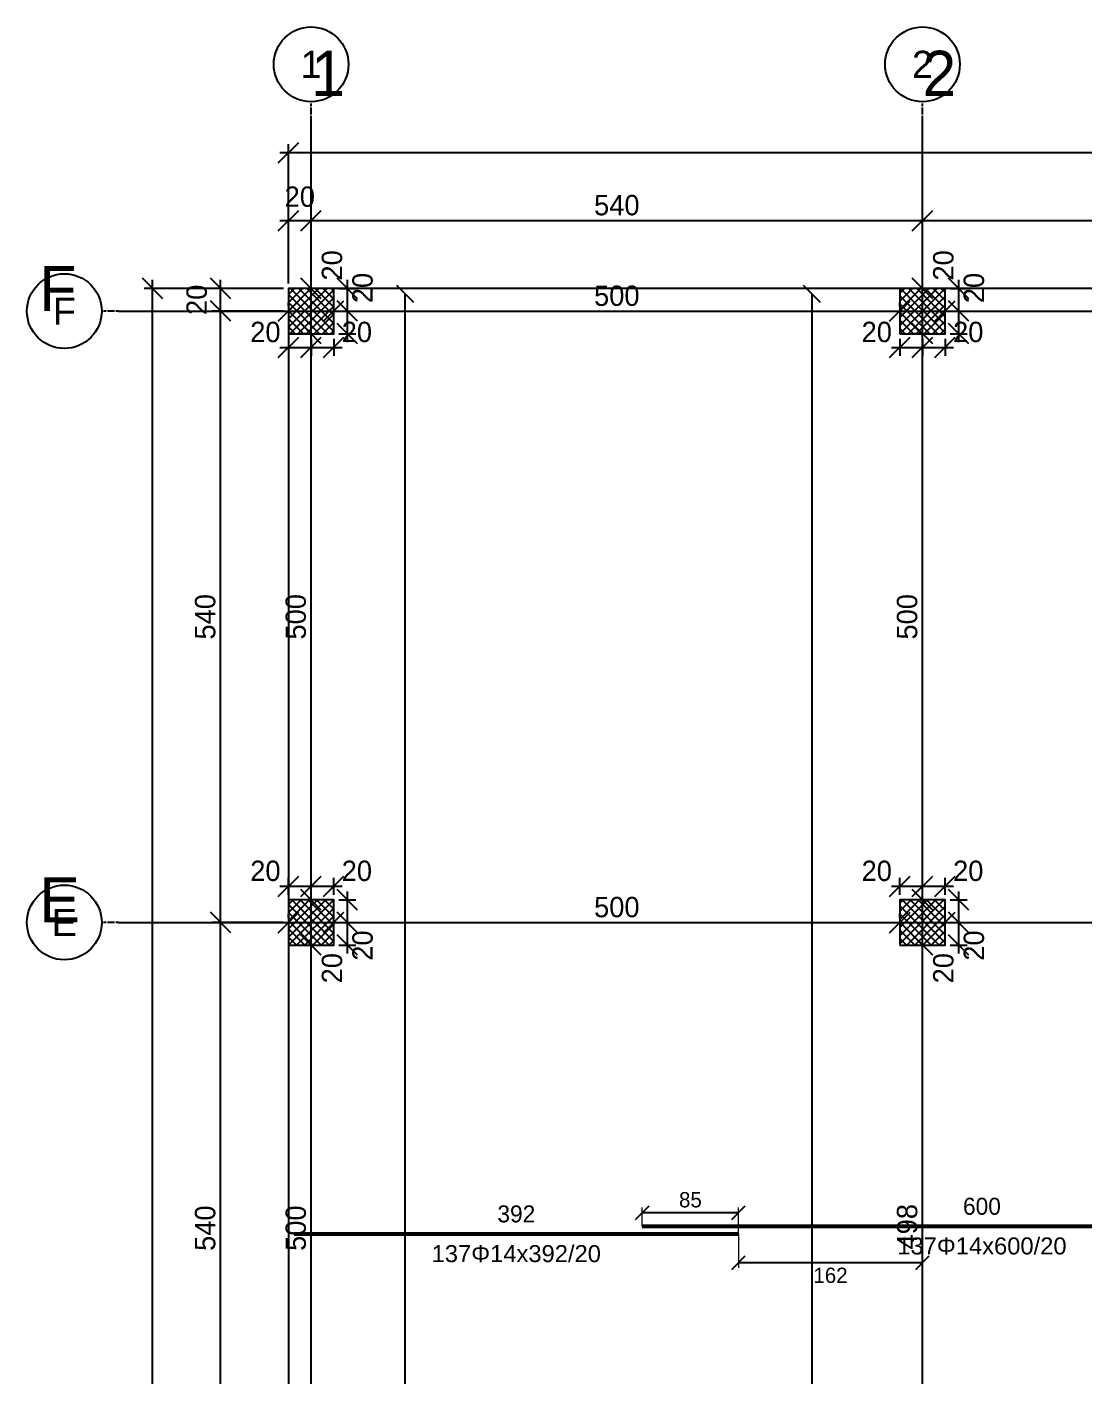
# Model space of a CAD drawing. Header units: centimetres. Extents: x -231 to 7431, y -4464 to 7215.
# Drawn here: x -231 to 702, y -2370 to -1179 of the extents above; entities that cross this region are included whole.
import ezdxf
from ezdxf.enums import TextEntityAlignment as Align

# ---------------------------------------------------------------- set-up
doc = ezdxf.new("R2010")
doc.units = ezdxf.units.CM
doc.linetypes.add('DASHDOT', pattern=[3.556, 2.54, -0.508, 0, -0.508])
for name, color, linetype in [('AXIS', 8, 'Continuous'), ('COLUMN', 3, 'Continuous'), ('FW_AXIS', 7, 'Continuous'), ('FW_COLUMN_HATCH', 8, 'Continuous'), ('FW_DIM', 7, 'Continuous'), ('REB_TOP_MESH_X', 5, 'Continuous'), ('REB_TOP_MESH_X_AXDIM', 5, 'Continuous'), ('REB_TOP_MESH_X_LAP', 5, 'Continuous'), ('REB_TOP_MESH_X_RANGE', 5, 'Continuous'), ('REB_TOP_MESH_X_TEXT', 5, 'Continuous'), ('SLAB', 7, 'Continuous')]:
    doc.layers.add(name, color=color, linetype=linetype)
doc.styles.add('REBAR_TXT', font='arial.ttf')
doc.dimstyles.new('FW_DIM', dxfattribs={"dimtxt": 18, "dimasz": 9, "dimexe": 7.5, "dimexo": 4.5, "dimgap": 4.5, "dimtad": 1, "dimdec": 0, "dimtxsty": 'Standard', "dimtsz": 9, "dimcen": 2.5, "dimdle": 7.5, "dimclrd": 256, "dimclre": 256, "dimclrt": 7, "dimazin": 3, "dimtfac": 1, "dimtmove": 2, "dimatfit": 3})
doc.dimstyles.new('REBAR LAP', dxfattribs={"dimtxt": 13.5, "dimasz": 2.5, "dimexe": 4.5, "dimexo": 0, "dimgap": 4.5, "dimtad": 1, "dimdec": 0, "dimtxsty": 'Standard', "dimtsz": 6, "dimcen": 2.5, "dimclrd": 6, "dimclre": 6, "dimclrt": 7, "dimazin": 3, "dimtfac": 1, "dimtmove": 2, "dimatfit": 3, "dimlwd": 25, "dimlwe": 18})
doc.dimstyles.new('REBAR M-200', dxfattribs={"dimtxt": 15, "dimasz": 15, "dimexe": 25, "dimexo": 12.5, "dimgap": 10, "dimtad": 1, "dimdec": 0, "dimtxsty": 'Standard', "dimblk": 'NONE', "dimcen": 50, "dimse1": 1, "dimse2": 1, "dimclrd": 6, "dimclre": 6, "dimclrt": 7, "dimazin": 3, "dimtfac": 1, "dimtmove": 2, "dimatfit": 3, "dimldrblk": 'NONE', "dimlwd": 53})
doc.dimstyles.new('REBAR RANGE', dxfattribs={"dimtxt": 15, "dimasz": 2.5, "dimexe": 0, "dimexo": 0, "dimgap": 10, "dimtad": 1, "dimdec": 0, "dimtxsty": 'Standard', "dimtsz": 7.5, "dimcen": 2.5, "dimse1": 1, "dimse2": 1, "dimclrd": 6, "dimclre": 6, "dimclrt": 7, "dimazin": 3, "dimtfac": 1, "dimtmove": 2, "dimatfit": 3, "dimlwd": 25})

# ---------------------------------------------------------------- blocks, each defined once
blk = doc.blocks.new('*D1081')
at = {"color": 6, "lineweight": 53}
blk.add_line((5, -2245), (397.5, -2245), dxfattribs=at)
at = {"layer": 'Defpoints'}
for p in [(5, -2245), (5, -2245), (397.5, -2245)]:
    blk.add_point(p, dxfattribs=at)
at = {"layer": 'REB_TOP_MESH_X', "color": 7, "insert": (201.25, -2227.5), "char_height": 15, "attachment_point": 5}
blk.add_mtext('392', dxfattribs=at)
blk = doc.blocks.new('_NONE')
blk = doc.blocks.new('*D1082')
at = {"color": 6, "lineweight": 53}
blk.add_line((312.5, -2238.25), (912.5, -2238.25), dxfattribs=at)
at = {"layer": 'Defpoints'}
for p in [(312.5, -2238.25), (312.5, -2238.25), (912.5, -2238.25)]:
    blk.add_point(p, dxfattribs=at)
at = {"layer": 'REB_TOP_MESH_X', "color": 7, "insert": (612.5, -2220.75), "char_height": 15, "attachment_point": 5}
blk.add_mtext('600', dxfattribs=at)
blk = doc.blocks.new('_OBLIQUE')
at = {"color": 0, "linetype": 'BYBLOCK'}
blk.add_line((-0.5, -0.5), (0.5, 0.5), dxfattribs=at)
blk = doc.blocks.new('*D1087')
at = {"color": 6, "lineweight": 18}
for p, q in [((312.5, -2238.25), (312.5, -2221.75)), ((397.5, -2245), (397.5, -2221.75))]:
    blk.add_line(p, q, dxfattribs=at)
at = {"color": 6, "lineweight": 25}
blk.add_line((312.5, -2226.25), (397.5, -2226.25), dxfattribs=at)
at = {"layer": 'Defpoints'}
for p in [(312.5, -2226.25), (312.5, -2238.25), (397.5, -2245)]:
    blk.add_point(p, dxfattribs=at)
at = {"layer": 'REB_TOP_MESH_X_LAP', "color": 6, "xscale": 12, "yscale": 12}
for p in [(312.5, -2226.25), (397.5, -2226.25)]:
    blk.add_blockref('_OBLIQUE', p, dxfattribs=at)
at = {"layer": 'REB_TOP_MESH_X_LAP', "color": 7, "insert": (355, -2215), "char_height": 13.5, "attachment_point": 5}
blk.add_mtext('85', dxfattribs=at)
blk = doc.blocks.new('*D1088')
at = {"color": 6, "lineweight": 18}
for p, q in [((397.5, -2245), (397.5, -2275)), ((560, -2245), (560, -2275))]:
    blk.add_line(p, q, dxfattribs=at)
at = {"color": 6, "lineweight": 25}
blk.add_line((560, -2270.5), (397.5, -2270.5), dxfattribs=at)
at = {"layer": 'Defpoints'}
for p in [(397.5, -2245), (560, -2245), (560, -2270.5)]:
    blk.add_point(p, dxfattribs=at)
at = {"layer": 'REB_TOP_MESH_X_AXDIM', "color": 6, "xscale": 12, "yscale": 12}
for p in [(397.5, -2270.5), (560, -2270.5)]:
    blk.add_blockref('_OBLIQUE', p, dxfattribs=at)
at = {"layer": 'REB_TOP_MESH_X_AXDIM', "color": 7, "insert": (478.75, -2281.75), "char_height": 13.5, "attachment_point": 5}
blk.add_mtext('162', dxfattribs=at)
blk = doc.blocks.new('*D1156')
at = {"color": 6, "lineweight": 25}
blk.add_line((103.125, -4150), (103.125, -1415), dxfattribs=at)
at = {"layer": 'Defpoints'}
for p in [(103.125, -1415), (103.125, -4150), (103.125, -4150)]:
    blk.add_point(p, dxfattribs=at)
at = {"layer": 'REB_TOP_MESH_X_RANGE', "color": 6, "xscale": 15, "yscale": 15, "rotation": 90}
for p in [(103.125, -1415), (103.125, -4150)]:
    blk.add_blockref('_OBLIQUE', p, dxfattribs=at)
at = {"layer": 'REB_TOP_MESH_X_RANGE', "color": 7, "insert": (85.625, -2782.5), "char_height": 15, "attachment_point": 5, "rotation": 90}
blk.add_mtext('2735', dxfattribs=at)
blk = doc.blocks.new('*D1157')
at = {"color": 6, "lineweight": 25}
blk.add_line((462.5, -4150), (462.5, -1415), dxfattribs=at)
at = {"layer": 'Defpoints'}
for p in [(462.5, -1415), (462.5, -4150), (462.5, -4150)]:
    blk.add_point(p, dxfattribs=at)
at = {"layer": 'REB_TOP_MESH_X_RANGE', "color": 6, "xscale": 15, "yscale": 15, "rotation": 90}
for p in [(462.5, -1415), (462.5, -4150)]:
    blk.add_blockref('_OBLIQUE', p, dxfattribs=at)
at = {"layer": 'REB_TOP_MESH_X_RANGE', "color": 7, "insert": (445, -2782.5), "char_height": 15, "attachment_point": 5, "rotation": 90}
blk.add_mtext('2735', dxfattribs=at)
blk = doc.blocks.new('*D1197')
for p, q in [((-7.5, -1938), (27.5, -1938)), ((0, -1945.5), (0, -1930.5)), ((20, -1945.5), (20, -1930.5))]:
    blk.add_line(p, q)
at = {"layer": 'Defpoints'}
for p in [(0, -1938), (0, -1950), (20, -1950)]:
    blk.add_point(p, dxfattribs=at)
at = {"layer": 'FW_DIM', "xscale": 18, "yscale": 18}
for p in [(0, -1938), (20, -1938)]:
    blk.add_blockref('_OBLIQUE', p, dxfattribs=at)
at = {"layer": 'FW_DIM', "color": 7, "insert": (-20.4, -1924.5), "char_height": 18, "attachment_point": 5}
blk.add_mtext('20', dxfattribs=at)
blk = doc.blocks.new('*D1198')
for p, q in [((12.5, -1938), (47.5, -1938)), ((20, -1945.5), (20, -1930.5)), ((40, -1945.5), (40, -1930.5))]:
    blk.add_line(p, q)
at = {"layer": 'Defpoints'}
for p in [(20, -1938), (20, -1950), (40, -1950)]:
    blk.add_point(p, dxfattribs=at)
at = {"layer": 'FW_DIM', "xscale": 18, "yscale": 18}
for p in [(20, -1938), (40, -1938)]:
    blk.add_blockref('_OBLIQUE', p, dxfattribs=at)
at = {"layer": 'FW_DIM', "color": 7, "insert": (60.4, -1924.5), "char_height": 18, "attachment_point": 5}
blk.add_mtext('20', dxfattribs=at)
blk = doc.blocks.new('*D1199')
for p, q in [((52, -1997.5), (52, -1962.5)), ((44.5, -1970), (59.5, -1970)), ((44.5, -1990), (59.5, -1990))]:
    blk.add_line(p, q)
at = {"layer": 'Defpoints'}
for p in [(40, -1970), (40, -1990), (52, -1990)]:
    blk.add_point(p, dxfattribs=at)
at = {"layer": 'FW_DIM', "xscale": 18, "yscale": 18, "rotation": 90}
for p in [(52, -1970), (52, -1990)]:
    blk.add_blockref('_OBLIQUE', p, dxfattribs=at)
at = {"layer": 'FW_DIM', "color": 7, "insert": (38.5, -2010.4), "char_height": 18, "attachment_point": 5, "rotation": 90}
blk.add_mtext('20', dxfattribs=at)
blk = doc.blocks.new('*D1200')
for p, q in [((44.5, -1950), (59.5, -1950)), ((52, -1977.5), (52, -1942.5)), ((44.5, -1970), (59.5, -1970))]:
    blk.add_line(p, q)
at = {"layer": 'Defpoints'}
for p in [(40, -1950), (40, -1970), (52, -1970)]:
    blk.add_point(p, dxfattribs=at)
at = {"layer": 'FW_DIM', "xscale": 18, "yscale": 18, "rotation": 90}
for p in [(52, -1950), (52, -1970)]:
    blk.add_blockref('_OBLIQUE', p, dxfattribs=at)
at = {"layer": 'FW_DIM', "color": 7, "insert": (65.5, -1990.4), "char_height": 18, "attachment_point": 5, "rotation": 90}
blk.add_mtext('20', dxfattribs=at)
blk = doc.blocks.new('*D1201')
for p, q in [((-7.5, -1462), (27.5, -1462)), ((0, -1454.5), (0, -1469.5)), ((20, -1454.5), (20, -1469.5))]:
    blk.add_line(p, q)
at = {"layer": 'Defpoints'}
for p in [(0, -1450), (20, -1450), (0, -1462)]:
    blk.add_point(p, dxfattribs=at)
at = {"layer": 'FW_DIM', "xscale": 18, "yscale": 18}
for p in [(0, -1462), (20, -1462)]:
    blk.add_blockref('_OBLIQUE', p, dxfattribs=at)
at = {"layer": 'FW_DIM', "color": 7, "insert": (-20.4, -1448.5), "char_height": 18, "attachment_point": 5}
blk.add_mtext('20', dxfattribs=at)
blk = doc.blocks.new('*D1202')
for p, q in [((12.5, -1462), (47.5, -1462)), ((20, -1454.5), (20, -1469.5)), ((40, -1454.5), (40, -1469.5))]:
    blk.add_line(p, q)
at = {"layer": 'Defpoints'}
for p in [(20, -1450), (40, -1450), (20, -1462)]:
    blk.add_point(p, dxfattribs=at)
at = {"layer": 'FW_DIM', "xscale": 18, "yscale": 18}
for p in [(20, -1462), (40, -1462)]:
    blk.add_blockref('_OBLIQUE', p, dxfattribs=at)
at = {"layer": 'FW_DIM', "color": 7, "insert": (60.4, -1448.5), "char_height": 18, "attachment_point": 5}
blk.add_mtext('20', dxfattribs=at)
blk = doc.blocks.new('*D1203')
for p, q in [((52, -1457.5), (52, -1422.5)), ((44.5, -1430), (59.5, -1430)), ((44.5, -1450), (59.5, -1450))]:
    blk.add_line(p, q)
at = {"layer": 'Defpoints'}
for p in [(40, -1430), (40, -1450), (52, -1450)]:
    blk.add_point(p, dxfattribs=at)
at = {"layer": 'FW_DIM', "xscale": 18, "yscale": 18, "rotation": 90}
for p in [(52, -1430), (52, -1450)]:
    blk.add_blockref('_OBLIQUE', p, dxfattribs=at)
at = {"layer": 'FW_DIM', "color": 7, "insert": (65.5, -1409.6), "char_height": 18, "attachment_point": 5, "rotation": 90}
blk.add_mtext('20', dxfattribs=at)
blk = doc.blocks.new('*D1204')
for p, q in [((52, -1437.5), (52, -1402.5)), ((44.5, -1410), (59.5, -1410)), ((44.5, -1430), (59.5, -1430))]:
    blk.add_line(p, q)
at = {"layer": 'Defpoints'}
for p in [(40, -1410), (40, -1430), (52, -1430)]:
    blk.add_point(p, dxfattribs=at)
at = {"layer": 'FW_DIM', "xscale": 18, "yscale": 18, "rotation": 90}
for p in [(52, -1410), (52, -1430)]:
    blk.add_blockref('_OBLIQUE', p, dxfattribs=at)
at = {"layer": 'FW_DIM', "color": 7, "insert": (38.5, -1389.6), "char_height": 18, "attachment_point": 5, "rotation": 90}
blk.add_mtext('20', dxfattribs=at)
blk = doc.blocks.new('*D1221')
for p, q in [((532.5, -1938), (567.5, -1938)), ((540, -1945.5), (540, -1930.5)), ((560, -1945.5), (560, -1930.5))]:
    blk.add_line(p, q)
at = {"layer": 'Defpoints'}
for p in [(540, -1938), (540, -1950), (560, -1950)]:
    blk.add_point(p, dxfattribs=at)
at = {"layer": 'FW_DIM', "xscale": 18, "yscale": 18}
for p in [(540, -1938), (560, -1938)]:
    blk.add_blockref('_OBLIQUE', p, dxfattribs=at)
at = {"layer": 'FW_DIM', "color": 7, "insert": (519.6, -1924.5), "char_height": 18, "attachment_point": 5}
blk.add_mtext('20', dxfattribs=at)
blk = doc.blocks.new('*D1222')
for p, q in [((552.5, -1938), (587.5, -1938)), ((560, -1945.5), (560, -1930.5)), ((580, -1945.5), (580, -1930.5))]:
    blk.add_line(p, q)
at = {"layer": 'Defpoints'}
for p in [(560, -1938), (560, -1950), (580, -1950)]:
    blk.add_point(p, dxfattribs=at)
at = {"layer": 'FW_DIM', "xscale": 18, "yscale": 18}
for p in [(560, -1938), (580, -1938)]:
    blk.add_blockref('_OBLIQUE', p, dxfattribs=at)
at = {"layer": 'FW_DIM', "color": 7, "insert": (600.4, -1924.5), "char_height": 18, "attachment_point": 5}
blk.add_mtext('20', dxfattribs=at)
blk = doc.blocks.new('*D1223')
for p, q in [((592, -1997.5), (592, -1962.5)), ((584.5, -1970), (599.5, -1970)), ((584.5, -1990), (599.5, -1990))]:
    blk.add_line(p, q)
at = {"layer": 'Defpoints'}
for p in [(580, -1970), (580, -1990), (592, -1990)]:
    blk.add_point(p, dxfattribs=at)
at = {"layer": 'FW_DIM', "xscale": 18, "yscale": 18, "rotation": 90}
for p in [(592, -1970), (592, -1990)]:
    blk.add_blockref('_OBLIQUE', p, dxfattribs=at)
at = {"layer": 'FW_DIM', "color": 7, "insert": (578.5, -2010.4), "char_height": 18, "attachment_point": 5, "rotation": 90}
blk.add_mtext('20', dxfattribs=at)
blk = doc.blocks.new('*D1224')
for p, q in [((584.5, -1950), (599.5, -1950)), ((592, -1977.5), (592, -1942.5)), ((584.5, -1970), (599.5, -1970))]:
    blk.add_line(p, q)
at = {"layer": 'Defpoints'}
for p in [(580, -1950), (580, -1970), (592, -1970)]:
    blk.add_point(p, dxfattribs=at)
at = {"layer": 'FW_DIM', "xscale": 18, "yscale": 18, "rotation": 90}
for p in [(592, -1950), (592, -1970)]:
    blk.add_blockref('_OBLIQUE', p, dxfattribs=at)
at = {"layer": 'FW_DIM', "color": 7, "insert": (605.5, -1990.4), "char_height": 18, "attachment_point": 5, "rotation": 90}
blk.add_mtext('20', dxfattribs=at)
blk = doc.blocks.new('*D1225')
for p, q in [((532.5, -1462), (567.5, -1462)), ((540, -1454.5), (540, -1469.5)), ((560, -1454.5), (560, -1469.5))]:
    blk.add_line(p, q)
at = {"layer": 'Defpoints'}
for p in [(540, -1450), (560, -1450), (540, -1462)]:
    blk.add_point(p, dxfattribs=at)
at = {"layer": 'FW_DIM', "xscale": 18, "yscale": 18}
for p in [(540, -1462), (560, -1462)]:
    blk.add_blockref('_OBLIQUE', p, dxfattribs=at)
at = {"layer": 'FW_DIM', "color": 7, "insert": (519.6, -1448.5), "char_height": 18, "attachment_point": 5}
blk.add_mtext('20', dxfattribs=at)
blk = doc.blocks.new('*D1226')
for p, q in [((552.5, -1462), (587.5, -1462)), ((560, -1454.5), (560, -1469.5)), ((580, -1454.5), (580, -1469.5))]:
    blk.add_line(p, q)
at = {"layer": 'Defpoints'}
for p in [(560, -1450), (580, -1450), (560, -1462)]:
    blk.add_point(p, dxfattribs=at)
at = {"layer": 'FW_DIM', "xscale": 18, "yscale": 18}
for p in [(560, -1462), (580, -1462)]:
    blk.add_blockref('_OBLIQUE', p, dxfattribs=at)
at = {"layer": 'FW_DIM', "color": 7, "insert": (600.4, -1448.5), "char_height": 18, "attachment_point": 5}
blk.add_mtext('20', dxfattribs=at)
blk = doc.blocks.new('*D1227')
for p, q in [((592, -1457.5), (592, -1422.5)), ((584.5, -1430), (599.5, -1430)), ((584.5, -1450), (599.5, -1450))]:
    blk.add_line(p, q)
at = {"layer": 'Defpoints'}
for p in [(580, -1430), (580, -1450), (592, -1450)]:
    blk.add_point(p, dxfattribs=at)
at = {"layer": 'FW_DIM', "xscale": 18, "yscale": 18, "rotation": 90}
for p in [(592, -1430), (592, -1450)]:
    blk.add_blockref('_OBLIQUE', p, dxfattribs=at)
at = {"layer": 'FW_DIM', "color": 7, "insert": (605.5, -1409.6), "char_height": 18, "attachment_point": 5, "rotation": 90}
blk.add_mtext('20', dxfattribs=at)
blk = doc.blocks.new('*D1228')
for p, q in [((592, -1437.5), (592, -1402.5)), ((584.5, -1410), (599.5, -1410)), ((584.5, -1430), (599.5, -1430))]:
    blk.add_line(p, q)
at = {"layer": 'Defpoints'}
for p in [(580, -1410), (580, -1430), (592, -1430)]:
    blk.add_point(p, dxfattribs=at)
at = {"layer": 'FW_DIM', "xscale": 18, "yscale": 18, "rotation": 90}
for p in [(592, -1410), (592, -1430)]:
    blk.add_blockref('_OBLIQUE', p, dxfattribs=at)
at = {"layer": 'FW_DIM', "color": 7, "insert": (578.5, -1389.6), "char_height": 18, "attachment_point": 5, "rotation": 90}
blk.add_mtext('20', dxfattribs=at)
blk = doc.blocks.new('*D1349')
for p, q in [((0, -1965.5), (0, -1962.5)), ((40, -1965.5), (40, -1962.5)), ((-7.5, -1970), (47.5, -1970))]:
    blk.add_line(p, q)
at = {"layer": 'Defpoints'}
for p in [(0, -1970), (0, -1970), (40, -1970)]:
    blk.add_point(p, dxfattribs=at)
at = {"layer": 'FW_DIM', "xscale": 18, "yscale": 18}
for p in [(0, -1970), (40, -1970)]:
    blk.add_blockref('_OBLIQUE', p, dxfattribs=at)
blk = doc.blocks.new('*D1350')
for p, q in [((40, -1965.5), (40, -1962.5)), ((540, -1965.5), (540, -1962.5)), ((32.5, -1970), (547.5, -1970))]:
    blk.add_line(p, q)
at = {"layer": 'Defpoints'}
for p in [(40, -1970), (40, -1970), (540, -1970)]:
    blk.add_point(p, dxfattribs=at)
at = {"layer": 'FW_DIM', "xscale": 18, "yscale": 18}
for p in [(40, -1970), (540, -1970)]:
    blk.add_blockref('_OBLIQUE', p, dxfattribs=at)
at = {"layer": 'FW_DIM', "color": 7, "insert": (290, -1956.5), "char_height": 18, "attachment_point": 5}
blk.add_mtext('500', dxfattribs=at)
blk = doc.blocks.new('*D1351')
for p, q in [((540, -1965.5), (540, -1962.5)), ((580, -1965.5), (580, -1962.5)), ((532.5, -1970), (587.5, -1970))]:
    blk.add_line(p, q)
at = {"layer": 'Defpoints'}
for p in [(540, -1970), (540, -1970), (580, -1970)]:
    blk.add_point(p, dxfattribs=at)
at = {"layer": 'FW_DIM', "xscale": 18, "yscale": 18}
for p in [(540, -1970), (580, -1970)]:
    blk.add_blockref('_OBLIQUE', p, dxfattribs=at)
blk = doc.blocks.new('*D1352')
for p, q in [((580, -1965.5), (580, -1962.5)), ((1080, -1965.5), (1080, -1962.5)), ((572.5, -1970), (1087.5, -1970))]:
    blk.add_line(p, q)
at = {"layer": 'Defpoints'}
for p in [(580, -1970), (580, -1970), (1080, -1970)]:
    blk.add_point(p, dxfattribs=at)
at = {"layer": 'FW_DIM', "xscale": 18, "yscale": 18}
for p in [(580, -1970), (1080, -1970)]:
    blk.add_blockref('_OBLIQUE', p, dxfattribs=at)
at = {"layer": 'FW_DIM', "color": 7, "insert": (830, -1956.5), "char_height": 18, "attachment_point": 5}
blk.add_mtext('500', dxfattribs=at)
blk = doc.blocks.new('*D1360')
for p, q in [((0, -1425.5), (0, -1422.5)), ((40, -1425.5), (40, -1422.5)), ((-7.5, -1430), (47.5, -1430))]:
    blk.add_line(p, q)
at = {"layer": 'Defpoints'}
for p in [(0, -1430), (0, -1430), (40, -1430)]:
    blk.add_point(p, dxfattribs=at)
at = {"layer": 'FW_DIM', "xscale": 18, "yscale": 18}
for p in [(0, -1430), (40, -1430)]:
    blk.add_blockref('_OBLIQUE', p, dxfattribs=at)
blk = doc.blocks.new('*D1361')
for p, q in [((40, -1425.5), (40, -1422.5)), ((540, -1425.5), (540, -1422.5)), ((32.5, -1430), (547.5, -1430))]:
    blk.add_line(p, q)
at = {"layer": 'Defpoints'}
for p in [(40, -1430), (40, -1430), (540, -1430)]:
    blk.add_point(p, dxfattribs=at)
at = {"layer": 'FW_DIM', "xscale": 18, "yscale": 18}
for p in [(40, -1430), (540, -1430)]:
    blk.add_blockref('_OBLIQUE', p, dxfattribs=at)
at = {"layer": 'FW_DIM', "color": 7, "insert": (290, -1416.5), "char_height": 18, "attachment_point": 5}
blk.add_mtext('500', dxfattribs=at)
blk = doc.blocks.new('*D1362')
for p, q in [((540, -1425.5), (540, -1422.5)), ((580, -1425.5), (580, -1422.5)), ((532.5, -1430), (587.5, -1430))]:
    blk.add_line(p, q)
at = {"layer": 'Defpoints'}
for p in [(540, -1430), (540, -1430), (580, -1430)]:
    blk.add_point(p, dxfattribs=at)
at = {"layer": 'FW_DIM', "xscale": 18, "yscale": 18}
for p in [(540, -1430), (580, -1430)]:
    blk.add_blockref('_OBLIQUE', p, dxfattribs=at)
blk = doc.blocks.new('*D1363')
for p, q in [((580, -1425.5), (580, -1422.5)), ((1080, -1425.5), (1080, -1422.5)), ((572.5, -1430), (1087.5, -1430))]:
    blk.add_line(p, q)
at = {"layer": 'Defpoints'}
for p in [(580, -1430), (580, -1430), (1080, -1430)]:
    blk.add_point(p, dxfattribs=at)
at = {"layer": 'FW_DIM', "xscale": 18, "yscale": 18}
for p in [(580, -1430), (1080, -1430)]:
    blk.add_blockref('_OBLIQUE', p, dxfattribs=at)
at = {"layer": 'FW_DIM', "color": 7, "insert": (830, -1416.5), "char_height": 18, "attachment_point": 5}
blk.add_mtext('500', dxfattribs=at)
blk = doc.blocks.new('*D1376')
for p, q in [((20, -2497.5), (20, -1982.5)), ((15.5, -1990), (12.5, -1990)), ((15.5, -2490), (12.5, -2490))]:
    blk.add_line(p, q)
at = {"layer": 'Defpoints'}
for p in [(20, -1990), (20, -2490), (20, -2490)]:
    blk.add_point(p, dxfattribs=at)
at = {"layer": 'FW_DIM', "xscale": 18, "yscale": 18, "rotation": 90}
for p in [(20, -1990), (20, -2490)]:
    blk.add_blockref('_OBLIQUE', p, dxfattribs=at)
at = {"layer": 'FW_DIM', "color": 7, "insert": (6.5, -2240), "char_height": 18, "attachment_point": 5, "rotation": 90}
blk.add_mtext('500', dxfattribs=at)
blk = doc.blocks.new('*D1377')
for p, q in [((15.5, -1950), (12.5, -1950)), ((20, -1997.5), (20, -1942.5)), ((15.5, -1990), (12.5, -1990))]:
    blk.add_line(p, q)
at = {"layer": 'Defpoints'}
for p in [(20, -1950), (20, -1990), (20, -1990)]:
    blk.add_point(p, dxfattribs=at)
at = {"layer": 'FW_DIM', "xscale": 18, "yscale": 18, "rotation": 90}
for p in [(20, -1950), (20, -1990)]:
    blk.add_blockref('_OBLIQUE', p, dxfattribs=at)
blk = doc.blocks.new('*D1378')
for p, q in [((15.5, -1450), (12.5, -1450)), ((20, -1957.5), (20, -1442.5)), ((15.5, -1950), (12.5, -1950))]:
    blk.add_line(p, q)
at = {"layer": 'Defpoints'}
for p in [(20, -1450), (20, -1950), (20, -1950)]:
    blk.add_point(p, dxfattribs=at)
at = {"layer": 'FW_DIM', "xscale": 18, "yscale": 18, "rotation": 90}
for p in [(20, -1450), (20, -1950)]:
    blk.add_blockref('_OBLIQUE', p, dxfattribs=at)
at = {"layer": 'FW_DIM', "color": 7, "insert": (6.5, -1700), "char_height": 18, "attachment_point": 5, "rotation": 90}
blk.add_mtext('500', dxfattribs=at)
blk = doc.blocks.new('*D1379')
for p, q in [((20, -1457.5), (20, -1402.5)), ((15.5, -1410), (12.5, -1410)), ((15.5, -1450), (12.5, -1450))]:
    blk.add_line(p, q)
at = {"layer": 'Defpoints'}
for p in [(20, -1410), (20, -1450), (20, -1450)]:
    blk.add_point(p, dxfattribs=at)
at = {"layer": 'FW_DIM', "xscale": 18, "yscale": 18, "rotation": 90}
for p in [(20, -1410), (20, -1450)]:
    blk.add_blockref('_OBLIQUE', p, dxfattribs=at)
blk = doc.blocks.new('*D1387')
for p, q in [((560, -2495), (560, -1982.5)), ((555.5, -1990), (552.5, -1990)), ((555.5, -2487.5), (552.5, -2487.5))]:
    blk.add_line(p, q)
at = {"layer": 'Defpoints'}
for p in [(560, -1990), (560, -2487.5), (560, -2487.5)]:
    blk.add_point(p, dxfattribs=at)
at = {"layer": 'FW_DIM', "xscale": 18, "yscale": 18, "rotation": 90}
for p in [(560, -1990), (560, -2487.5)]:
    blk.add_blockref('_OBLIQUE', p, dxfattribs=at)
at = {"layer": 'FW_DIM', "color": 7, "insert": (546.5, -2238.75), "char_height": 18, "attachment_point": 5, "rotation": 90}
blk.add_mtext('498', dxfattribs=at)
blk = doc.blocks.new('*D1388')
for p, q in [((555.5, -1950), (552.5, -1950)), ((560, -1997.5), (560, -1942.5)), ((555.5, -1990), (552.5, -1990))]:
    blk.add_line(p, q)
at = {"layer": 'Defpoints'}
for p in [(560, -1950), (560, -1990), (560, -1990)]:
    blk.add_point(p, dxfattribs=at)
at = {"layer": 'FW_DIM', "xscale": 18, "yscale": 18, "rotation": 90}
for p in [(560, -1950), (560, -1990)]:
    blk.add_blockref('_OBLIQUE', p, dxfattribs=at)
blk = doc.blocks.new('*D1389')
for p, q in [((555.5, -1450), (552.5, -1450)), ((560, -1957.5), (560, -1442.5)), ((555.5, -1950), (552.5, -1950))]:
    blk.add_line(p, q)
at = {"layer": 'Defpoints'}
for p in [(560, -1450), (560, -1950), (560, -1950)]:
    blk.add_point(p, dxfattribs=at)
at = {"layer": 'FW_DIM', "xscale": 18, "yscale": 18, "rotation": 90}
for p in [(560, -1450), (560, -1950)]:
    blk.add_blockref('_OBLIQUE', p, dxfattribs=at)
at = {"layer": 'FW_DIM', "color": 7, "insert": (546.5, -1700), "char_height": 18, "attachment_point": 5, "rotation": 90}
blk.add_mtext('500', dxfattribs=at)
blk = doc.blocks.new('*D1390')
for p, q in [((560, -1457.5), (560, -1402.5)), ((555.5, -1410), (552.5, -1410)), ((555.5, -1450), (552.5, -1450))]:
    blk.add_line(p, q)
at = {"layer": 'Defpoints'}
for p in [(560, -1410), (560, -1450), (560, -1450)]:
    blk.add_point(p, dxfattribs=at)
at = {"layer": 'FW_DIM', "xscale": 18, "yscale": 18, "rotation": 90}
for p in [(560, -1410), (560, -1450)]:
    blk.add_blockref('_OBLIQUE', p, dxfattribs=at)
blk = doc.blocks.new('*D1433')
for p, q in [((0, -1405.5), (0, -1342.5)), ((20, -1405.5), (20, -1342.5)), ((-7.5, -1350), (27.5, -1350))]:
    blk.add_line(p, q)
at = {"layer": 'Defpoints'}
for p in [(0, -1350), (0, -1410), (20, -1410)]:
    blk.add_point(p, dxfattribs=at)
at = {"layer": 'FW_DIM', "xscale": 18, "yscale": 18}
for p in [(0, -1350), (20, -1350)]:
    blk.add_blockref('_OBLIQUE', p, dxfattribs=at)
at = {"layer": 'FW_DIM', "color": 7, "insert": (10, -1329), "char_height": 18, "attachment_point": 5}
blk.add_mtext('20', dxfattribs=at)
blk = doc.blocks.new('*D1434')
for p, q in [((20, -1405.5), (20, -1342.5)), ((560, -1405.5), (560, -1342.5)), ((12.5, -1350), (567.5, -1350))]:
    blk.add_line(p, q)
at = {"layer": 'Defpoints'}
for p in [(20, -1350), (20, -1410), (560, -1410)]:
    blk.add_point(p, dxfattribs=at)
at = {"layer": 'FW_DIM', "xscale": 18, "yscale": 18}
for p in [(20, -1350), (560, -1350)]:
    blk.add_blockref('_OBLIQUE', p, dxfattribs=at)
at = {"layer": 'FW_DIM', "color": 7, "insert": (290, -1336.5), "char_height": 18, "attachment_point": 5}
blk.add_mtext('540', dxfattribs=at)
blk = doc.blocks.new('*D1435')
for p, q in [((560, -1405.5), (560, -1342.5)), ((1100, -1405.5), (1100, -1342.5)), ((552.5, -1350), (1107.5, -1350))]:
    blk.add_line(p, q)
at = {"layer": 'Defpoints'}
for p in [(560, -1350), (560, -1410), (1100, -1410)]:
    blk.add_point(p, dxfattribs=at)
at = {"layer": 'FW_DIM', "xscale": 18, "yscale": 18}
for p in [(560, -1350), (1100, -1350)]:
    blk.add_blockref('_OBLIQUE', p, dxfattribs=at)
at = {"layer": 'FW_DIM', "color": 7, "insert": (830, -1336.5), "char_height": 18, "attachment_point": 5}
blk.add_mtext('540', dxfattribs=at)
blk = doc.blocks.new('*D1447')
for p, q in [((0, -1405.5), (0, -1282.5)), ((2740, -1405.5), (2740, -1282.5)), ((-7.5, -1290), (2747.5, -1290))]:
    blk.add_line(p, q)
at = {"layer": 'Defpoints'}
for p in [(0, -1290), (0, -1410), (2740, -1410)]:
    blk.add_point(p, dxfattribs=at)
at = {"layer": 'FW_DIM', "xscale": 18, "yscale": 18}
for p in [(0, -1290), (2740, -1290)]:
    blk.add_blockref('_OBLIQUE', p, dxfattribs=at)
at = {"layer": 'FW_DIM', "color": 7, "insert": (1370, -1276.5), "char_height": 18, "attachment_point": 5}
blk.add_mtext('2740', dxfattribs=at)
blk = doc.blocks.new('*D1452')
for p, q in [((-60, -2517.5), (-60, -1962.5)), ((-4.5, -1970), (-67.5, -1970)), ((-4.5, -2510), (-67.5, -2510))]:
    blk.add_line(p, q)
at = {"layer": 'Defpoints'}
for p in [(0, -1970), (-60, -2510), (0, -2510)]:
    blk.add_point(p, dxfattribs=at)
at = {"layer": 'FW_DIM', "xscale": 18, "yscale": 18, "rotation": 90}
for p in [(-60, -1970), (-60, -2510)]:
    blk.add_blockref('_OBLIQUE', p, dxfattribs=at)
at = {"layer": 'FW_DIM', "color": 7, "insert": (-73.5, -2240), "char_height": 18, "attachment_point": 5, "rotation": 90}
blk.add_mtext('540', dxfattribs=at)
blk = doc.blocks.new('*D1453')
for p, q in [((-60, -1977.5), (-60, -1422.5)), ((-4.5, -1430), (-67.5, -1430)), ((-4.5, -1970), (-67.5, -1970))]:
    blk.add_line(p, q)
at = {"layer": 'Defpoints'}
for p in [(0, -1430), (-60, -1970), (0, -1970)]:
    blk.add_point(p, dxfattribs=at)
at = {"layer": 'FW_DIM', "xscale": 18, "yscale": 18, "rotation": 90}
for p in [(-60, -1430), (-60, -1970)]:
    blk.add_blockref('_OBLIQUE', p, dxfattribs=at)
at = {"layer": 'FW_DIM', "color": 7, "insert": (-73.5, -1700), "char_height": 18, "attachment_point": 5, "rotation": 90}
blk.add_mtext('540', dxfattribs=at)
blk = doc.blocks.new('*D1454')
for p, q in [((-60, -1437.5), (-60, -1402.5)), ((-4.5, -1410), (-67.5, -1410)), ((-4.5, -1430), (-67.5, -1430))]:
    blk.add_line(p, q)
at = {"layer": 'Defpoints'}
for p in [(0, -1410), (-60, -1430), (0, -1430)]:
    blk.add_point(p, dxfattribs=at)
at = {"layer": 'FW_DIM', "xscale": 18, "yscale": 18, "rotation": 90}
for p in [(-60, -1410), (-60, -1430)]:
    blk.add_blockref('_OBLIQUE', p, dxfattribs=at)
at = {"layer": 'FW_DIM', "color": 7, "insert": (-81, -1420), "char_height": 18, "attachment_point": 5, "rotation": 90}
blk.add_mtext('20', dxfattribs=at)
blk = doc.blocks.new('*D1462')
for p, q in [((-120, -4157.5), (-120, -1402.5)), ((-4.5, -1410), (-127.5, -1410)), ((-4.5, -4150), (-127.5, -4150))]:
    blk.add_line(p, q)
at = {"layer": 'Defpoints'}
for p in [(0, -1410), (-120, -4150), (0, -4150)]:
    blk.add_point(p, dxfattribs=at)
at = {"layer": 'FW_DIM', "xscale": 18, "yscale": 18, "rotation": 90}
for p in [(-120, -1410), (-120, -4150)]:
    blk.add_blockref('_OBLIQUE', p, dxfattribs=at)
at = {"layer": 'FW_DIM', "color": 7, "insert": (-133.5, -2780), "char_height": 18, "attachment_point": 5, "rotation": 90}
blk.add_mtext('2740', dxfattribs=at)

msp = doc.modelspace()

# ---------------------------------------------------------------- hatches: boundary and pattern name
at = {"layer": 'FW_COLUMN_HATCH'}
h = msp.add_hatch(dxfattribs=at)
h.set_pattern_fill('ANSI37', scale=1.6)
h.paths.add_polyline_path([(0, -1450), (0, -1410), (40, -1410), (40, -1450), (0, -1450)])
h = msp.add_hatch(dxfattribs=at)
h.set_pattern_fill('ANSI37', scale=1.6)
h.paths.add_polyline_path([(540, -1450), (540, -1410), (580, -1410), (580, -1450), (540, -1450)])
h = msp.add_hatch(dxfattribs=at)
h.set_pattern_fill('ANSI37', scale=1.6)
h.paths.add_polyline_path([(0, -1990), (0, -1950), (40, -1950), (40, -1990), (0, -1990)])
h = msp.add_hatch(dxfattribs=at)
h.set_pattern_fill('ANSI37', scale=1.6)
h.paths.add_polyline_path([(540, -1990), (540, -1950), (580, -1950), (580, -1990), (540, -1990)])

# ---------------------------------------------------------------- linework, layer by layer
at = {"layer": 'AXIS'}
for p, q in [((20, -4300), (20, -1260)), ((560, -4300), (560, -1260)), ((-150, -1430), (2890, -1430)), ((-150, -1970), (2890, -1970))]:
    msp.add_line(p, q, dxfattribs=at)
at = {"layer": 'COLUMN'}
for points in [[(0, -1450), (40, -1450), (40, -1410), (0, -1410)], [(540, -1450), (580, -1450), (580, -1410), (540, -1410)], [(0, -1990), (40, -1990), (40, -1950), (0, -1950)], [(540, -1990), (580, -1990), (580, -1950), (540, -1950)]]:
    msp.add_lwpolyline(points, close=True, dxfattribs=at)
at = {"layer": 'FW_AXIS', "linetype": 'DASHDOT'}
for p, q in [((20, -1260), (20, -1245)), ((560, -1260), (560, -1245)), ((-150, -1430), (-165, -1430)), ((-150, -1970), (-165, -1970))]:
    msp.add_line(p, q, dxfattribs=at)
at = {"layer": 'FW_AXIS'}
for centre in [(20, -1212), (560, -1212), (-198, -1430), (-198, -1970)]:
    msp.add_circle(centre, 33, dxfattribs=at)
at = {"layer": 'SLAB'}
msp.add_lwpolyline([(0, -4150), (2740, -4150), (2740, -1410), (0, -1410)], close=True, dxfattribs=at)

# ---------------------------------------------------------------- texts
at = {"layer": 'AXIS'}
for s, p in [('1', (20, -1240)), ('2', (560, -1240)), ('F', (-220, -1430)), ('E', (-220, -1970))]:
    msp.add_text(s, height=40, dxfattribs=at).set_placement(p)
at = {"layer": 'FW_AXIS', "color": 7, "style": 'REBAR_TXT'}
for s, p in [('1', (20, -1212)), ('2', (560, -1212)), ('F', (-198, -1430)), ('E', (-198, -1970))]:
    msp.add_text(s, height=24, dxfattribs=at).set_placement(p, align=Align.MIDDLE_CENTER)
at = {"layer": 'REB_TOP_MESH_X_TEXT', "color": 7, "style": 'REBAR_TXT'}
for s, p in [('137Φ14x600/20', (612.5, -2248.2)), ('137Φ14x392/20', (201.2, -2255))]:
    msp.add_text(s, height=15, dxfattribs=at).set_placement(p, align=Align.TOP_CENTER)

# ---------------------------------------------------------------- dimensions: what is measured, and where the dimension line sits
at = {"layer": 'FW_DIM'}
for base, p1, p2, picture, middle in [((0, -1290), (0, -1410), (2740, -1410), '*D1447', (1370, -1276.5)), ((0, -1350), (0, -1410), (20, -1410), '*D1433', (10, -1329)), ((20, -1350), (20, -1410), (560, -1410), '*D1434', (290, -1336.5)), ((560, -1350), (560, -1410), (1100, -1410), '*D1435', (830, -1336.5))]:
    dim = msp.add_linear_dim(base=base, p1=p1, p2=p2, dimstyle='FW_DIM', dxfattribs=at)
    dim.commit()
    dim.dimension.update_dxf_attribs({"geometry": picture, "text_midpoint": middle})
for base, p1, p2, text, picture, middle in [((52, -1430), (40, -1430), (40, -1410), '20', '*D1204', (38.5, -1389.6)), ((592, -1430), (580, -1430), (580, -1410), '20', '*D1228', (578.5, -1389.6)), ((20, -1450), (20, -1450), (20, -1410), ' ', '*D1379', (20, -1430)), ((52, -1450), (40, -1450), (40, -1430), '20', '*D1203', (65.5, -1409.6)), ((560, -1450), (560, -1450), (560, -1410), ' ', '*D1390', (560, -1430)), ((592, -1450), (580, -1450), (580, -1430), '20', '*D1227', (605.5, -1409.6)), ((20, -1950), (20, -1950), (20, -1450), '500', '*D1378', (6.5, -1700)), ((560, -1950), (560, -1950), (560, -1450), '500', '*D1389', (546.5, -1700)), ((20, -1990), (20, -1990), (20, -1950), ' ', '*D1377', (20, -1970)), ((52, -1970), (40, -1970), (40, -1950), '20', '*D1200', (65.5, -1990.4)), ((560, -1990), (560, -1990), (560, -1950), ' ', '*D1388', (560, -1970)), ((592, -1970), (580, -1970), (580, -1950), '20', '*D1224', (605.5, -1990.4)), ((52, -1990), (40, -1990), (40, -1970), '20', '*D1199', (38.5, -2010.4)), ((592, -1990), (580, -1990), (580, -1970), '20', '*D1223', (578.5, -2010.4)), ((20, -2490), (20, -2490), (20, -1990), '500', '*D1376', (6.5, -2240)), ((560, -2487.5), (560, -2487.5), (560, -1990), '498', '*D1387', (546.5, -2238.8))]:
    dim = msp.add_linear_dim(base=base, p1=p1, p2=p2, angle=90, text=text, dimstyle='FW_DIM', override={"dimtmove": 2}, dxfattribs=at)
    dim.commit()
    dim.dimension.update_dxf_attribs({"geometry": picture, "text_midpoint": middle, "dimtype": 160})
for base, p1, p2, picture, middle in [((-120, -4150), (0, -4150), (0, -1410), '*D1462', (-133.5, -2780)), ((-60, -1430), (0, -1430), (0, -1410), '*D1454', (-81, -1420)), ((-60, -1970), (0, -1970), (0, -1430), '*D1453', (-73.5, -1700)), ((-60, -2510), (0, -2510), (0, -1970), '*D1452', (-73.5, -2240))]:
    dim = msp.add_linear_dim(base=base, p1=p1, p2=p2, angle=90, dimstyle='FW_DIM', dxfattribs=at)
    dim.commit()
    dim.dimension.update_dxf_attribs({"geometry": picture, "text_midpoint": middle})
for base, p1, p2, text, picture, middle in [((40, -1430), (40, -1430), (540, -1430), '500', '*D1361', (290, -1416.5)), ((580, -1430), (580, -1430), (1080, -1430), '500', '*D1363', (830, -1416.5)), ((0, -1430), (0, -1430), (40, -1430), ' ', '*D1360', (20, -1430)), ((540, -1430), (540, -1430), (580, -1430), ' ', '*D1362', (560, -1430)), ((0, -1462), (0, -1450), (20, -1450), '20', '*D1201', (-20.4, -1448.5)), ((20, -1462), (20, -1450), (40, -1450), '20', '*D1202', (60.4, -1448.5)), ((540, -1462), (540, -1450), (560, -1450), '20', '*D1225', (519.6, -1448.5)), ((560, -1462), (560, -1450), (580, -1450), '20', '*D1226', (600.4, -1448.5)), ((0, -1938), (0, -1950), (20, -1950), '20', '*D1197', (-20.4, -1924.5)), ((20, -1938), (20, -1950), (40, -1950), '20', '*D1198', (60.4, -1924.5)), ((540, -1938), (540, -1950), (560, -1950), '20', '*D1221', (519.6, -1924.5)), ((560, -1938), (560, -1950), (580, -1950), '20', '*D1222', (600.4, -1924.5)), ((40, -1970), (40, -1970), (540, -1970), '500', '*D1350', (290, -1956.5)), ((580, -1970), (580, -1970), (1080, -1970), '500', '*D1352', (830, -1956.5)), ((0, -1970), (0, -1970), (40, -1970), ' ', '*D1349', (20, -1970)), ((540, -1970), (540, -1970), (580, -1970), ' ', '*D1351', (560, -1970))]:
    dim = msp.add_linear_dim(base=base, p1=p1, p2=p2, text=text, dimstyle='FW_DIM', override={"dimtmove": 2}, dxfattribs=at)
    dim.commit()
    dim.dimension.update_dxf_attribs({"geometry": picture, "text_midpoint": middle, "dimtype": 160})
at = {"layer": 'REB_TOP_MESH_X'}
for base, p1, p2, picture, middle in [((312.5, -2238.2), (312.5, -2238.2), (912.5, -2238.2), '*D1082', (612.5, -2220.8)), ((5, -2245), (5, -2245), (397.5, -2245), '*D1081', (201.25, -2227.5))]:
    dim = msp.add_linear_dim(base=base, p1=p1, p2=p2, dimstyle='REBAR M-200', dxfattribs=at)
    dim.commit()
    dim.dimension.update_dxf_attribs({"geometry": picture, "text_midpoint": middle})
at = {"layer": 'REB_TOP_MESH_X_AXDIM'}
dim = msp.add_linear_dim(base=(560, -2270.5), p1=(560, -2245), p2=(397.5, -2245), dimstyle='REBAR LAP', dxfattribs=at)
dim.commit()
dim.dimension.update_dxf_attribs({"geometry": '*D1088', "text_midpoint": (478.75, -2281.75)})
at = {"layer": 'REB_TOP_MESH_X_LAP'}
dim = msp.add_linear_dim(base=(312.5, -2226.2), p1=(312.5, -2238.2), p2=(397.5, -2245), dimstyle='REBAR LAP', dxfattribs=at)
dim.commit()
dim.dimension.update_dxf_attribs({"geometry": '*D1087', "text_midpoint": (355, -2215)})
at = {"layer": 'REB_TOP_MESH_X_RANGE'}
for base, p1, p2, picture, middle in [((103.1, -4150), (103.1, -4150), (103.1, -1415), '*D1156', (85.6, -2782.5)), ((462.5, -4150), (462.5, -4150), (462.5, -1415), '*D1157', (445, -2782.5))]:
    dim = msp.add_linear_dim(base=base, p1=p1, p2=p2, angle=90, dimstyle='REBAR RANGE', dxfattribs=at)
    dim.commit()
    dim.dimension.update_dxf_attribs({"geometry": picture, "text_midpoint": middle})

doc.saveas('drawing.dxf')
